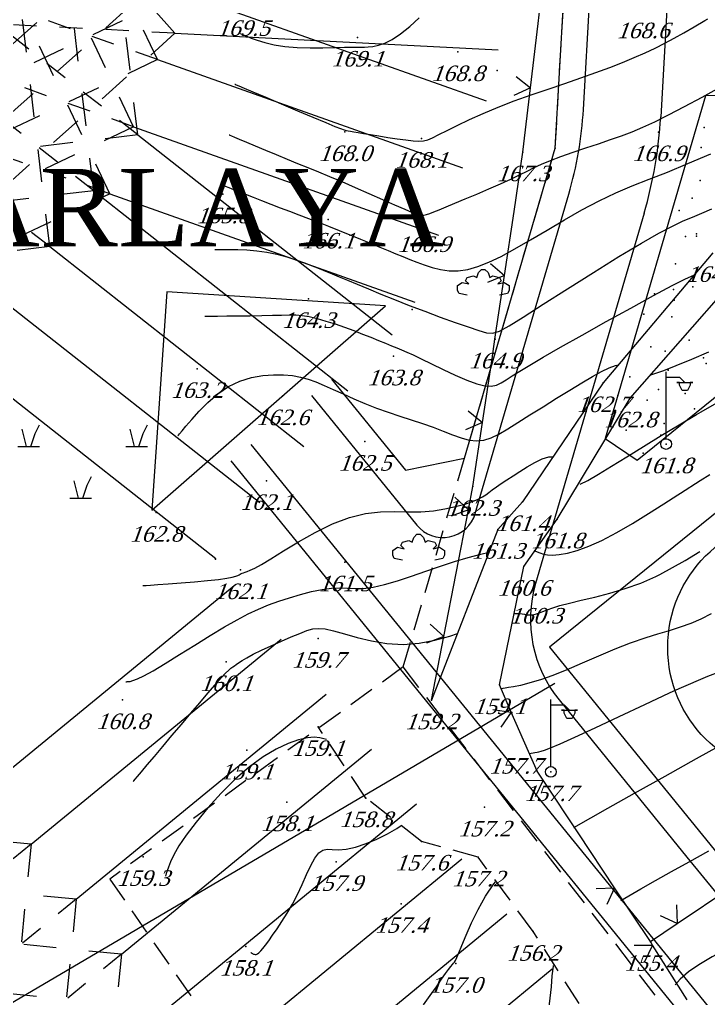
# Model space of a CAD drawing. Header units: millimetres. Extents: x 566284 to 574062, y 4517236 to 4521877.
# Drawn here: x 573543.6 to 573596.8, y 4518164.9 to 4518240.5 of the extents above; entities that cross this region are included whole.
import ezdxf

# ---------------------------------------------------------------- set-up
doc = ezdxf.new("R2010")
doc.units = ezdxf.units.MM
for name, color, linetype in [('ADAKENARI', 7, 'Continuous'), ('SINIR1000', 7, 'Continuous'), ('SM_DAIRE', 7, 'Continuous'), ('TR_PARK', 7, 'Continuous'), ('YAZI', 7, 'Continuous')]:
    doc.layers.add(name, color=color, linetype=linetype)
for name, color, linetype, lineweight in [('CiT', 18, 'Continuous', 0), ('EGRI_10M', 1, 'Continuous', 0), ('EGRI_1M', 18, 'Continuous', 0), ('EGRI_2M', 18, 'Continuous', 0), ('EGRI_5M', 1, 'Continuous', 0), ('EKNOK', 1, 'Continuous', 0), ('KAD_HATTAM', 1, 'Continuous', 0), ('KAD_NOKTA', 1, 'Continuous', 0), ('KALDIRIM', 18, 'Continuous', 0), ('NKOT', 1, 'Continuous', 0), ('NOKTA', 18, 'Continuous', 0), ('SEMBOL', 18, 'Continuous', 0), ('YOL', 18, 'Continuous', 0)]:
    doc.layers.add(name, color=color, linetype=linetype, lineweight=lineweight)
doc.styles.get("Standard").update_dxf_attribs({"font": 'TimesNewRoman.ttf'})

# ---------------------------------------------------------------- blocks, each defined once
blk = doc.blocks.new('6')
at = {"layer": 'SEMBOL', "lineweight": 0}
for p, q in [((0, 0.414), (0, 5.586)), ((0, 5.172), (1.034, 5.172)), ((1.034, 4.759), (0.828, 4.759)), ((0.828, 4.759), (1.448, 4.759)), ((1.034, 5.172), (1.448, 4.759)), ((1.034, 4.552), (1.034, 4.759)), ((1.241, 4.138), (1.034, 4.552)), ((1.448, 4.759), (2.069, 4.759)), ((1.862, 4.552), (1.655, 4.138)), ((2.069, 4.759), (1.862, 4.759)), ((1.862, 4.759), (1.862, 4.552)), ((1.655, 4.138), (1.241, 4.138))]:
    blk.add_line(p, q, dxfattribs=at)
blk.add_circle((0, 0), 0.414, dxfattribs=at)
blk = doc.blocks.new('47')
at = {"layer": 'SEMBOL', "lineweight": 0}
for p, q in [((-3.667, 1.667), (-3.333, 2.333)), ((4.667, 1.667), (5, 2.333)), ((-4.333, 0.667), (-4.667, 2)), ((-4, 0.667), (-3.667, 1.667)), ((4, 0.667), (3.667, 2)), ((4.333, 0.667), (4.667, 1.667)), ((-5, 0.667), (-3.333, 0.667)), ((3.333, 0.667), (5, 0.667)), ((-0.333, -3.333), (-0.667, -2)), ((0.333, -2.333), (0.667, -1.667)), ((0, -3.333), (0.333, -2.333)), ((-1, -3.333), (0.667, -3.333))]:
    blk.add_line(p, q, dxfattribs=at)
blk = doc.blocks.new('56')
at = {"layer": 'SEMBOL', "lineweight": 0}
for p, q in [((-1.375, 0.625), (-1.25, 0.875)), ((-1.25, 0.875), (-0.75, 1)), ((-0.75, 1), (-0.5, 0.875)), ((-0.5, 0.875), (-0.375, 1.25)), ((-0.375, 1.25), (-0.125, 1.5)), ((-0.125, 1.5), (0.125, 1.5)), ((0.125, 1.5), (0.375, 1.25)), ((0.375, 1.25), (0.5, 0.875)), ((0.5, 0.875), (0.75, 1)), ((0.75, 1), (1.25, 0.875)), ((1.25, 0.875), (1.375, 0.625)), ((-2, 0.25), (-1.625, 0.5)), ((-2, -0.125), (-2, 0.25)), ((-1.625, 0.5), (-1.125, 0.375)), ((-1.125, 0.375), (-1.375, 0.625)), ((1.375, 0.625), (1.125, 0.375)), ((1.125, 0.375), (1.625, 0.5)), ((1.625, 0.5), (2, 0.25)), ((2, 0.25), (2, -0.125)), ((-1.875, -0.375), (-2, -0.125)), ((-1.25, -0.5), (-1.875, -0.375)), ((1.875, -0.375), (1.25, -0.5)), ((2, -0.125), (1.875, -0.375))]:
    blk.add_line(p, q, dxfattribs=at)

msp = doc.modelspace()

# ---------------------------------------------------------------- linework, layer by layer
at = {"layer": 'ADAKENARI', "lineweight": 0}
for p, q in [((573585.003, 4518230.584), (573588.112, 4518284.94)), ((573638.839, 4518235.897, 160.989), (573584.572, 4518192.004, 163.475)), ((573615.573, 4518235.198, 171.851), (573596.606, 4518234.629, 0)), ((573596.606, 4518234.629), (573588.853, 4518208.132)), ((573577.992, 4518206.623, 33.527), (573585.003, 4518230.584, 0)), ((573591.336, 4518206.478), (573618.204, 4518228.21, 162.741)), ((573567.716, 4518212.735, 27.899), (573573.433, 4518205.703, 33.527)), ((573588.853, 4518208.132), (573591.336, 4518206.478)), ((573663.912, 4518078.574, 33.383), (573559.957, 4518206.426, 49.396)), ((573573.433, 4518205.703, 33.527), (573577.992, 4518206.623, 27.899)), ((573584.572, 4518192.004, 38.592), (573598.53, 4518174.837, 46.646))]:
    msp.add_line(p, q, dxfattribs=at)
at = {"layer": 'CiT', "lineweight": 0}
for p, q in [((573583.683, 4518240.22), (573584.267, 4518245.186)), ((573583.098, 4518235.254), (573583.683, 4518240.22)), ((573581.975, 4518236.141), (573583.098, 4518235.254)), ((573583.098, 4518235.254), (573581.8, 4518234.652)), ((573582.514, 4518230.288), (573583.098, 4518235.254)), ((573581.828, 4518225.704), (573582.514, 4518230.288)), ((573581.089, 4518220.759), (573581.828, 4518225.704)), ((573579.995, 4518221.681), (573581.089, 4518220.759)), ((573581.089, 4518220.759), (573579.773, 4518220.198)), ((573580.35, 4518215.814), (573581.089, 4518220.759)), ((573580.124, 4518214.314), (573580.35, 4518215.814)), ((573579.383, 4518209.369), (573580.124, 4518214.314)), ((573578.289, 4518210.292), (573579.383, 4518209.369)), ((573579.383, 4518209.369), (573578.066, 4518208.808)), ((573578.641, 4518204.424), (573579.383, 4518209.369)), ((573578.295, 4518202.64), (573578.641, 4518204.424)), ((573577.241, 4518203.609), (573578.295, 4518202.64)), ((573578.295, 4518202.64), (573576.956, 4518202.136)), ((573577.343, 4518197.732), (573578.295, 4518202.64)), ((573576.392, 4518192.823), (573577.343, 4518197.732)), ((573575.338, 4518193.791), (573576.392, 4518192.823)), ((573576.392, 4518192.823), (573575.053, 4518192.319)), ((573575.441, 4518187.914), (573576.392, 4518192.823)), ((573581.611, 4518186.994), (573580.693, 4518189.091)), ((573580.194, 4518187.192), (573581.611, 4518186.994)), ((573581.611, 4518186.994), (573580.796, 4518185.818)), ((573583.617, 4518182.413), (573581.611, 4518186.994)), ((573584.064, 4518181.74), (573583.617, 4518182.413)), ((573582.634, 4518181.69), (573584.064, 4518181.74)), ((573584.064, 4518181.74), (573583.464, 4518180.441)), ((573586.83, 4518177.575), (573584.064, 4518181.74)), ((573589.596, 4518173.409), (573586.83, 4518177.575)), ((573588.166, 4518173.36), (573589.596, 4518173.409)), ((573589.596, 4518173.409), (573588.996, 4518172.11)), ((573592.363, 4518169.244), (573589.596, 4518173.409)), ((573594.433, 4518170.646), (573598.573, 4518173.449)), ((573594.37, 4518172.076), (573594.433, 4518170.646)), ((573594.433, 4518170.646), (573593.128, 4518171.235)), ((573592.363, 4518169.244), (573594.433, 4518170.646)), ((573592.532, 4518168.974), (573592.363, 4518169.244)), ((573591.101, 4518168.961), (573592.532, 4518168.974)), ((573592.532, 4518168.974), (573591.899, 4518167.691)), ((573595.19, 4518164.739), (573592.532, 4518168.974))]:
    msp.add_line(p, q, dxfattribs=at)
for p in [(573582.514, 4518230.288, 167.326), (573582.514, 4518230.288, 167.326), (573580.35, 4518215.814, 164.964), (573580.35, 4518215.814, 164.964), (573578.641, 4518204.424, 162.331), (573578.641, 4518204.424, 162.331), (573580.693, 4518189.091, 159.049), (573575.441, 4518187.914, 159.238), (573583.617, 4518182.413, 157.726), (573583.617, 4518182.413, 157.726), (573592.363, 4518169.244, 155.402), (573592.363, 4518169.244, 155.402), (573592.363, 4518169.244, 155.402)]:
    msp.add_point(p, dxfattribs=at)
at = {"layer": 'EGRI_10M', "lineweight": 0, "elevation": 160}
for points in [[(573581.825, 4518194.604), (573582.212, 4518194.616), (573582.438, 4518194.588), (573582.638, 4518194.55), (573582.822, 4518194.517), (573582.997, 4518194.502), (573583.174, 4518194.508), (573583.359, 4518194.537), (573583.561, 4518194.589), (573583.788, 4518194.667), (573584.053, 4518194.77), (573584.383, 4518194.899), (573584.812, 4518195.05), (573585.372, 4518195.224), (573586.097, 4518195.419), (573587.004, 4518195.635), (573588.059, 4518195.885), (573589.213, 4518196.181), (573590.417, 4518196.538), (573591.621, 4518196.969), (573592.788, 4518197.483), (573593.082, 4518197.635), (573595.044, 4518198.721), (573596.166, 4518199.418)], [(573552.404, 4518181.634), (573552.409, 4518181.64), (573552.444, 4518181.682), (573552.539, 4518181.794), (573552.723, 4518182.013), (573553.028, 4518182.374), (573553.472, 4518182.901), (573554.035, 4518183.568), (573554.684, 4518184.338), (573555.39, 4518185.174), (573556.119, 4518186.039), (573556.843, 4518186.897), (573557.535, 4518187.715), (573558.174, 4518188.464), (573558.734, 4518189.111), (573559.192, 4518189.627), (573559.533, 4518189.992), (573559.778, 4518190.231), (573559.954, 4518190.383), (573560.091, 4518190.483), (573560.216, 4518190.57), (573560.358, 4518190.676), (573560.546, 4518190.811), (573560.81, 4518190.983), (573561.176, 4518191.198), (573561.675, 4518191.462), (573562.32, 4518191.776), (573563.063, 4518192.121), (573563.844, 4518192.469), (573564.599, 4518192.797), (573565.268, 4518193.077), (573565.809, 4518193.287), (573566.271, 4518193.417), (573566.724, 4518193.463), (573567.239, 4518193.418), (573567.884, 4518193.275), (573568.711, 4518193.039), (573569.701, 4518192.758), (573570.813, 4518192.489), (573572.007, 4518192.29), (573573.246, 4518192.218), (573574.49, 4518192.313), (573575.706, 4518192.546), (573576.861, 4518192.868), (573577.446, 4518193.068)]]:
    msp.add_lwpolyline(points, dxfattribs=at)
at = {"layer": 'EGRI_1M', "lineweight": 0}
for points, elevation in [([(573560.682, 4518239.452), (573560.686, 4518239.45), (573560.713, 4518239.439), (573560.787, 4518239.407), (573560.931, 4518239.346), (573561.167, 4518239.246), (573561.517, 4518239.102), (573561.985, 4518238.929), (573562.573, 4518238.751), (573563.282, 4518238.587), (573564.115, 4518238.461), (573565.061, 4518238.387), (573566.063, 4518238.358), (573567.054, 4518238.358), (573567.965, 4518238.373), (573568.726, 4518238.39), (573569.293, 4518238.396), (573569.7, 4518238.396), (573570.009, 4518238.395), (573570.276, 4518238.4), (573570.561, 4518238.419), (573570.913, 4518238.46), (573571.34, 4518238.551), (573571.842, 4518238.722), (573572.416, 4518239.002), (573573.063, 4518239.423), (573573.773, 4518239.998), (573574.505, 4518240.678)], 169), ([(573559.824, 4518231.619), (573559.83, 4518231.617), (573559.873, 4518231.598), (573559.991, 4518231.549), (573560.219, 4518231.452), (573560.596, 4518231.292), (573561.145, 4518231.06), (573561.833, 4518230.769), (573562.616, 4518230.44), (573563.449, 4518230.093), (573564.286, 4518229.748), (573565.094, 4518229.419), (573565.891, 4518229.096), (573566.705, 4518228.765), (573567.568, 4518228.407), (573568.508, 4518228.009), (573569.539, 4518227.561), (573570.609, 4518227.09), (573571.651, 4518226.628), (573572.597, 4518226.21), (573573.379, 4518225.868), (573573.951, 4518225.629), (573574.347, 4518225.484), (573574.625, 4518225.419), (573574.841, 4518225.417), (573575.05, 4518225.463), (573575.304, 4518225.546), (573575.629, 4518225.667), (573576.047, 4518225.834), (573576.578, 4518226.053), (573577.243, 4518226.331), (573578.05, 4518226.668), (573578.949, 4518227.047), (573579.879, 4518227.445), (573580.778, 4518227.839), (573581.582, 4518228.206), (573582.25, 4518228.53), (573582.826, 4518228.819), (573583.372, 4518229.091), (573583.953, 4518229.36), (573584.631, 4518229.642), (573585.45, 4518229.949), (573586.378, 4518230.275), (573587.361, 4518230.608), (573588.347, 4518230.939), (573589.283, 4518231.256), (573590.135, 4518231.556), (573590.946, 4518231.865), (573591.778, 4518232.214), (573592.695, 4518232.636), (573593.758, 4518233.164), (573595.004, 4518233.815), (573596.361, 4518234.546), (573597.522, 4518235.183)], 167), ([(573592.382, 4518213.072), (573593.39, 4518213.397), (573594.356, 4518213.787), (573595.546, 4518214.287), (573596.873, 4518214.855)], 163), ([(573555.854, 4518208.348), (573555.859, 4518208.354), (573555.894, 4518208.396), (573555.988, 4518208.509), (573556.171, 4518208.73), (573556.473, 4518209.094), (573556.916, 4518209.619), (573557.486, 4518210.256), (573558.164, 4518210.936), (573558.929, 4518211.591), (573559.76, 4518212.154), (573560.635, 4518212.571), (573561.527, 4518212.849), (573562.407, 4518213.011), (573563.247, 4518213.078), (573564.018, 4518213.072), (573564.702, 4518213.011), (573565.323, 4518212.899), (573565.915, 4518212.736), (573566.512, 4518212.52), (573567.15, 4518212.253), (573567.854, 4518211.936), (573568.621, 4518211.585), (573569.44, 4518211.215), (573570.298, 4518210.846), (573571.184, 4518210.494), (573572.086, 4518210.171), (573572.99, 4518209.873), (573573.881, 4518209.589), (573574.746, 4518209.308), (573575.569, 4518209.021), (573576.338, 4518208.723), (573577.056, 4518208.437), (573577.726, 4518208.194), (573578.353, 4518208.023), (573578.941, 4518207.954), (573579.5, 4518208.01), (573580.061, 4518208.189), (573580.66, 4518208.482), (573581.336, 4518208.883), (573582.125, 4518209.382), (573583.047, 4518209.966), (573584.062, 4518210.603), (573585.109, 4518211.255), (573586.132, 4518211.887), (573587.072, 4518212.46), (573587.883, 4518212.943), (573588.573, 4518213.329), (573589.161, 4518213.615), (573589.667, 4518213.798), (573589.88, 4518213.836)], 163), ([(573583.357, 4518199.491), (573583.822, 4518199.304), (573584.087, 4518199.213), (573584.403, 4518199.15), (573584.802, 4518199.128), (573585.314, 4518199.163), (573585.947, 4518199.275), (573586.705, 4518199.482), (573587.592, 4518199.807), (573588.612, 4518200.267), (573589.759, 4518200.872), (573590.98, 4518201.58), (573592.214, 4518202.336), (573593.399, 4518203.087), (573594.472, 4518203.778), (573594.673, 4518203.908), (573596.199, 4518204.887), (573596.954, 4518205.362)], 161), ([(573551.83, 4518189.339), (573551.832, 4518189.339), (573551.842, 4518189.34), (573551.87, 4518189.342), (573551.924, 4518189.346), (573552.014, 4518189.353), (573552.152, 4518189.368), (573552.375, 4518189.423), (573552.72, 4518189.554), (573553.229, 4518189.798), (573553.94, 4518190.19), (573554.874, 4518190.75), (573555.971, 4518191.432), (573557.152, 4518192.173), (573558.337, 4518192.911), (573559.448, 4518193.581), (573560.425, 4518194.136), (573561.291, 4518194.587), (573562.087, 4518194.958), (573562.858, 4518195.274), (573563.644, 4518195.56), (573564.476, 4518195.834), (573565.333, 4518196.088), (573566.183, 4518196.305), (573566.993, 4518196.47), (573567.729, 4518196.566), (573568.374, 4518196.587), (573568.964, 4518196.564), (573569.552, 4518196.54), (573570.191, 4518196.554), (573570.932, 4518196.649), (573571.814, 4518196.853), (573572.812, 4518197.147), (573573.891, 4518197.501), (573575.012, 4518197.885), (573576.138, 4518198.268), (573577.234, 4518198.622), (573578.279, 4518198.938), (573579.255, 4518199.206), (573579.896, 4518199.36)], 161), ([(573597.048, 4518194.598), (573596.248, 4518194.177), (573595.47, 4518193.833), (573594.668, 4518193.545), (573593.817, 4518193.282), (573592.9, 4518193.012), (573591.998, 4518192.732), (573590.805, 4518192.321), (573589.605, 4518191.848), (573588.344, 4518191.314), (573587.078, 4518190.765), (573585.861, 4518190.245), (573584.748, 4518189.798), (573583.951, 4518189.516), (573582.973, 4518189.216), (573582.309, 4518189.052), (573581.784, 4518188.948), (573581.393, 4518188.883), (573581.126, 4518188.84), (573580.96, 4518188.814), (573580.868, 4518188.799), (573580.824, 4518188.793)], 159), ([(573567.343, 4518184.873), (573566.826, 4518185.005), (573566.386, 4518185.041), (573565.853, 4518184.992), (573565.176, 4518184.835), (573564.365, 4518184.551), (573563.444, 4518184.123), (573562.438, 4518183.531), (573561.373, 4518182.758), (573560.277, 4518181.802), (573559.193, 4518180.721), (573558.171, 4518179.591), (573557.257, 4518178.486), (573556.5, 4518177.482), (573555.934, 4518176.638), (573555.538, 4518175.954), (573555.277, 4518175.415), (573555.116, 4518175.004), (573555.019, 4518174.707), (573554.958, 4518174.508), (573554.921, 4518174.387), (573554.902, 4518174.325), (573554.895, 4518174.302), (573554.894, 4518174.299)], 159), ([(573586.432, 4518178.055), (573589.071, 4518179.568), (573591.139, 4518180.732), (573593.491, 4518182.046), (573595.907, 4518183.39), (573597.656, 4518184.36)], 157), ([(573574.82, 4518164.363), (573575.351, 4518165.078), (573575.824, 4518165.754), (573576.222, 4518166.335), (573576.532, 4518166.778), (573576.765, 4518167.097), (573576.935, 4518167.318), (573577.058, 4518167.469), (573577.147, 4518167.574), (573577.22, 4518167.667), (573577.298, 4518167.796), (573577.405, 4518168.016), (573577.564, 4518168.38), (573577.8, 4518168.942), (573578.129, 4518169.734), (573578.548, 4518170.692), (573579.048, 4518171.731), (573579.62, 4518172.765), (573580.255, 4518173.709), (573580.384, 4518173.857)], 157)]:
    msp.add_lwpolyline(points, dxfattribs=dict(at, elevation=elevation))
at = {"layer": 'EGRI_2M', "lineweight": 0}
for points, elevation in [([(573560.253, 4518235.536), (573560.264, 4518235.531), (573560.343, 4518235.498), (573560.556, 4518235.407), (573560.97, 4518235.231), (573561.654, 4518234.942), (573562.64, 4518234.524), (573563.829, 4518234.02), (573565.088, 4518233.488), (573566.281, 4518232.985), (573567.277, 4518232.567), (573567.977, 4518232.277), (573568.422, 4518232.1), (573568.689, 4518232.004), (573568.856, 4518231.958), (573569, 4518231.933), (573569.187, 4518231.902), (573569.44, 4518231.86), (573569.774, 4518231.803), (573570.2, 4518231.731), (573570.732, 4518231.642), (573571.373, 4518231.537), (573572.077, 4518231.424), (573572.793, 4518231.317), (573573.464, 4518231.225), (573574.036, 4518231.16), (573574.476, 4518231.135), (573574.828, 4518231.16), (573575.157, 4518231.245), (573575.528, 4518231.4), (573576.007, 4518231.638), (573576.645, 4518231.962), (573577.439, 4518232.357), (573578.372, 4518232.804), (573579.428, 4518233.28), (573580.59, 4518233.767), (573581.839, 4518234.245), (573583.14, 4518234.712), (573584.458, 4518235.165), (573585.755, 4518235.604), (573586.995, 4518236.028), (573588.149, 4518236.436), (573589.214, 4518236.83), (573590.199, 4518237.213), (573591.107, 4518237.589), (573591.946, 4518237.958), (573592.725, 4518238.326), (573593.466, 4518238.701), (573594.196, 4518239.093), (573594.941, 4518239.512), (573595.728, 4518239.967), (573596.571, 4518240.464), (573596.796, 4518240.598)], 168), ([(573559.395, 4518227.703), (573559.396, 4518227.703), (573559.402, 4518227.7), (573559.419, 4518227.693), (573559.452, 4518227.679), (573559.507, 4518227.656), (573559.591, 4518227.62), (573559.721, 4518227.566), (573559.915, 4518227.487), (573560.193, 4518227.375), (573560.574, 4518227.224), (573561.069, 4518227.029), (573561.66, 4518226.797), (573562.321, 4518226.54), (573563.027, 4518226.266), (573563.753, 4518225.987), (573564.478, 4518225.71), (573565.206, 4518225.433), (573565.944, 4518225.15), (573566.702, 4518224.858), (573567.488, 4518224.551), (573568.304, 4518224.227), (573569.133, 4518223.894), (573569.95, 4518223.563), (573570.731, 4518223.243), (573571.453, 4518222.945), (573572.098, 4518222.677), (573572.684, 4518222.434), (573573.232, 4518222.208), (573573.768, 4518221.991), (573574.315, 4518221.777), (573574.891, 4518221.562), (573575.501, 4518221.365), (573576.143, 4518221.21), (573576.814, 4518221.118), (573577.515, 4518221.115), (573578.247, 4518221.22), (573579.029, 4518221.438), (573579.883, 4518221.773), (573580.83, 4518222.227), (573581.893, 4518222.802), (573583.084, 4518223.492), (573584.371, 4518224.257), (573585.713, 4518225.051), (573587.069, 4518225.823), (573588.399, 4518226.527), (573589.677, 4518227.13), (573590.944, 4518227.667), (573592.258, 4518228.19), (573593.676, 4518228.748), (573595.256, 4518229.394), (573597.025, 4518230.158)], 166), ([(573557.935, 4518217.608), (573557.943, 4518217.608), (573557.998, 4518217.608), (573558.149, 4518217.609), (573558.441, 4518217.611), (573558.923, 4518217.614), (573559.622, 4518217.619), (573560.476, 4518217.626), (573561.406, 4518217.636), (573562.331, 4518217.65), (573563.171, 4518217.668), (573563.865, 4518217.689), (573564.444, 4518217.703), (573564.958, 4518217.695), (573565.458, 4518217.653), (573565.995, 4518217.564), (573566.608, 4518217.42), (573567.283, 4518217.227), (573567.997, 4518216.999), (573568.725, 4518216.748), (573569.442, 4518216.485), (573570.127, 4518216.222), (573570.769, 4518215.967), (573571.36, 4518215.726), (573571.892, 4518215.507), (573572.357, 4518215.316), (573572.759, 4518215.155), (573573.137, 4518215.001), (573573.546, 4518214.827), (573574.035, 4518214.605), (573574.659, 4518214.308), (573575.446, 4518213.921), (573576.344, 4518213.483), (573577.278, 4518213.043), (573578.174, 4518212.652), (573578.958, 4518212.363), (573579.575, 4518212.212), (573580.058, 4518212.191), (573580.457, 4518212.278), (573580.825, 4518212.452), (573581.213, 4518212.692), (573581.676, 4518212.983), (573582.269, 4518213.349), (573583.053, 4518213.819), (573584.084, 4518214.424), (573585.423, 4518215.193), (573587.088, 4518216.137), (573588.951, 4518217.181), (573590.843, 4518218.232), (573592.597, 4518219.193), (573594.044, 4518219.971), (573595.062, 4518220.494), (573595.709, 4518220.78), (573595.729, 4518220.785)], 164), ([(573586.934, 4518204.612), (573587.522, 4518204.907), (573588.338, 4518205.378), (573589.355, 4518205.997), (573590.529, 4518206.725), (573591.819, 4518207.527), (573593.181, 4518208.365), (573594.571, 4518209.202), (573595.932, 4518210.007), (573596.27, 4518210.205), (573598.337, 4518211.4)], 162), ([(573553.154, 4518196.77), (573553.163, 4518196.771), (573553.227, 4518196.775), (573553.402, 4518196.788), (573553.742, 4518196.813), (573554.303, 4518196.853), (573555.112, 4518196.913), (573556.092, 4518196.987), (573557.136, 4518197.072), (573558.14, 4518197.162), (573558.997, 4518197.252), (573559.627, 4518197.338), (573560.053, 4518197.419), (573560.323, 4518197.493), (573560.485, 4518197.558), (573560.585, 4518197.614), (573560.667, 4518197.66), (573560.744, 4518197.699), (573560.827, 4518197.735), (573560.923, 4518197.77), (573561.041, 4518197.808), (573561.197, 4518197.859), (573561.429, 4518197.953), (573561.783, 4518198.125), (573562.305, 4518198.412), (573563.041, 4518198.848), (573564.016, 4518199.451), (573565.181, 4518200.156), (573566.465, 4518200.879), (573567.798, 4518201.537), (573569.111, 4518202.045), (573570.348, 4518202.345), (573571.507, 4518202.476), (573572.599, 4518202.5), (573573.636, 4518202.482), (573574.63, 4518202.485), (573575.587, 4518202.559), (573576.488, 4518202.697), (573577.308, 4518202.876), (573578.023, 4518203.075), (573578.608, 4518203.274), (573579.05, 4518203.455), (573579.382, 4518203.624), (573579.645, 4518203.793), (573579.885, 4518203.971), (573580.144, 4518204.171), (573580.459, 4518204.4), (573580.834, 4518204.659), (573581.264, 4518204.948), (573581.746, 4518205.264), (573582.276, 4518205.605), (573582.846, 4518205.964), (573583.431, 4518206.301), (573583.999, 4518206.571), (573584.52, 4518206.727), (573584.834, 4518206.725)], 162), ([(573583.013, 4518183.791), (573583.433, 4518183.856), (573583.6, 4518183.89), (573583.75, 4518183.922), (573583.916, 4518183.96), (573584.181, 4518184.044), (573584.64, 4518184.222), (573585.387, 4518184.543), (573586.519, 4518185.056), (573588.084, 4518185.784), (573589.948, 4518186.659), (573591.928, 4518187.586), (573593.843, 4518188.472), (573594.589, 4518188.808), (573596.799, 4518189.77), (573597.741, 4518190.139)], 158), ([(573561.491, 4518168.411), (573561.491, 4518168.411), (573561.493, 4518168.41), (573561.497, 4518168.407), (573561.506, 4518168.401), (573561.521, 4518168.39), (573561.542, 4518168.375), (573561.571, 4518168.357), (573561.606, 4518168.335), (573561.648, 4518168.311), (573561.697, 4518168.286), (573561.753, 4518168.262), (573561.819, 4518168.25), (573561.899, 4518168.258), (573561.995, 4518168.299), (573562.113, 4518168.383), (573562.254, 4518168.52), (573562.425, 4518168.717), (573562.631, 4518168.981), (573562.878, 4518169.316), (573563.172, 4518169.731), (573563.515, 4518170.228), (573563.893, 4518170.801), (573564.292, 4518171.44), (573564.695, 4518172.137), (573565.085, 4518172.882), (573565.45, 4518173.659), (573565.793, 4518174.422), (573566.118, 4518175.12), (573566.431, 4518175.701), (573566.738, 4518176.114), (573567.048, 4518176.325), (573567.386, 4518176.388), (573567.78, 4518176.372), (573568.26, 4518176.35), (573568.854, 4518176.394), (573569.576, 4518176.557), (573570.386, 4518176.828), (573571.225, 4518177.177), (573572.04, 4518177.575), (573572.774, 4518177.991), (573573.11, 4518178.218)], 158), ([(573590.077, 4518172.413), (573591.63, 4518173.322), (573592.764, 4518173.968), (573594, 4518174.661), (573595.362, 4518175.419), (573596.876, 4518176.258)], 156), ([(573584.503, 4518164.021), (573584.623, 4518164.878), (573584.705, 4518165.75), (573584.777, 4518166.588), (573584.869, 4518167.346), (573584.88, 4518167.394)], 156)]:
    msp.add_lwpolyline(points, dxfattribs=dict(at, elevation=elevation))
at = {"layer": 'EGRI_5M', "lineweight": 0}
for points, elevation in [([(573558.693, 4518222.761), (573558.698, 4518222.761), (573558.737, 4518222.761), (573558.84, 4518222.762), (573559.043, 4518222.763), (573559.376, 4518222.765), (573559.862, 4518222.766), (573560.477, 4518222.757), (573561.184, 4518222.726), (573561.948, 4518222.66), (573562.733, 4518222.549), (573563.508, 4518222.386), (573564.257, 4518222.181), (573564.968, 4518221.952), (573565.629, 4518221.716), (573566.229, 4518221.488), (573566.764, 4518221.279), (573567.266, 4518221.079), (573567.772, 4518220.874), (573568.323, 4518220.646), (573568.957, 4518220.38), (573569.705, 4518220.065), (573570.565, 4518219.704), (573571.528, 4518219.307), (573572.583, 4518218.882), (573573.72, 4518218.436), (573574.92, 4518217.981), (573576.125, 4518217.536), (573577.268, 4518217.125), (573578.283, 4518216.768), (573579.101, 4518216.489), (573579.694, 4518216.314), (573580.179, 4518216.286), (573580.711, 4518216.449), (573581.446, 4518216.85), (573582.537, 4518217.536), (573584.083, 4518218.524), (573585.954, 4518219.715), (573587.965, 4518220.984), (573589.929, 4518222.204), (573591.659, 4518223.249), (573593.018, 4518224.025), (573594.06, 4518224.571), (573594.89, 4518224.962), (573595.611, 4518225.268), (573596.325, 4518225.563), (573597.111, 4518225.9)], 165), ([(573625.072, 4518182.901), (573623.423, 4518182.045), (573621.698, 4518181.157), (573619.945, 4518180.258), (573618.21, 4518179.366), (573616.541, 4518178.501), (573614.964, 4518177.674), (573613.431, 4518176.859), (573611.871, 4518176.023), (573610.216, 4518175.132), (573608.394, 4518174.151), (573606.37, 4518173.064), (573604.238, 4518171.92), (573602.123, 4518170.784), (573600.154, 4518169.721), (573598.456, 4518168.798), (573597.122, 4518168.057), (573596.1, 4518167.448), (573595.307, 4518166.898), (573594.657, 4518166.335), (573594.274, 4518165.915)], 155)]:
    msp.add_lwpolyline(points, dxfattribs=dict(at, elevation=elevation))
at = {"layer": 'EKNOK', "lineweight": 0}
msp.add_line((573584.976, 4518189.192, 156.615), (573512.362, 4518146.478, 39.031), dxfattribs=at)
for p in [(573569.725, 4518239.157, 169.11), (573577.471, 4518238.027, 168.83), (573568.76, 4518231.847, 167.98), (573574.664, 4518231.337, 168.06), (573559.322, 4518227.037, 165.83), (573567.449, 4518225.087, 166.14), (573574.856, 4518224.817, 166.91), (573565.931, 4518218.947, 164.25), (573572.517, 4518214.507, 163.8), (573557.337, 4518213.537, 163.21), (573563.931, 4518211.427, 162.59), (573570.292, 4518207.907, 162.53), (573562.689, 4518204.877, 162.15), (573554.16, 4518202.417, 162.76), (573560.688, 4518197.977, 162.09), (573568.758, 4518198.587, 161.52), (573566.686, 4518192.677, 159.68), (573559.584, 4518190.867, 160.08), (573551.579, 4518187.927, 160.81), (573566.686, 4518185.855, 159.066), (573561.171, 4518184.037, 159.11), (573564.275, 4518180.037, 158.13), (573570.372, 4518180.347, 158.78), (573574.68, 4518176.997, 157.65), (573553.168, 4518175.807, 159.25), (573568.07, 4518175.417, 157.93), (573579.056, 4518175.767, 157.23), (573573.106, 4518172.177, 157.45), (573583.295, 4518170.017, 156.23), (573561.109, 4518168.867, 158.1), (573577.314, 4518167.547, 156.99)]:
    msp.add_point(p, dxfattribs=at)
at = {"layer": 'KAD_HATTAM', "lineweight": 0}
for p, q in [((573585.517, 4518239.569), (573585.631, 4518241.566)), ((573585.346, 4518236.574), (573585.46, 4518238.571)), ((573585.175, 4518233.579), (573585.289, 4518235.576)), ((573585.003, 4518230.584), (573585.117, 4518232.581)), ((573584.222, 4518227.914), (573584.784, 4518229.833)), ((573583.379, 4518225.034), (573583.941, 4518226.954)), ((573582.537, 4518222.155), (573583.098, 4518224.075)), ((573581.694, 4518219.276), (573582.256, 4518221.195)), ((573580.852, 4518216.396), (573581.413, 4518218.316)), ((573580.009, 4518213.517), (573580.571, 4518215.437)), ((573579.167, 4518210.638), (573579.728, 4518212.557)), ((573578.324, 4518207.759), (573578.886, 4518209.678)), ((573577.481, 4518204.879), (573578.043, 4518206.799)), ((573576.639, 4518202), (573577.201, 4518203.92)), ((573575.796, 4518199.121), (573576.358, 4518201.04)), ((573574.954, 4518196.242), (573575.515, 4518198.161)), ((573574.111, 4518193.362), (573574.673, 4518195.282)), ((573573.269, 4518190.483), (573573.83, 4518192.403)), ((573573.269, 4518190.483), (573571.648, 4518189.311)), ((573574.479, 4518188.905), (573573.269, 4518190.483)), ((573570.837, 4518188.726), (573569.217, 4518187.554)), ((573576.304, 4518186.524), (573575.087, 4518188.111)), ((573568.406, 4518186.968), (573566.786, 4518185.796)), ((573565.975, 4518185.21), (573564.354, 4518184.038)), ((573578.129, 4518184.144), (573576.913, 4518185.731)), ((573563.544, 4518183.452), (573561.923, 4518182.281)), ((573579.955, 4518181.763), (573578.738, 4518183.35)), ((573561.113, 4518181.695), (573559.492, 4518180.523)), ((573581.78, 4518179.382), (573580.563, 4518180.969)), ((573558.682, 4518179.937), (573557.061, 4518178.765)), ((573583.606, 4518177.001), (573582.389, 4518178.588)), ((573556.251, 4518178.179), (573554.63, 4518177.008)), ((573553.819, 4518176.422), (573552.199, 4518175.25)), ((573585.431, 4518174.621), (573584.214, 4518176.208)), ((573551.388, 4518174.664), (573550.581, 4518174.08)), ((573550.581, 4518174.08), (573551.722, 4518172.438)), ((573587.256, 4518172.24), (573586.039, 4518173.827)), ((573552.292, 4518171.616), (573553.434, 4518169.974)), ((573589.082, 4518169.859), (573587.865, 4518171.446)), ((573554.004, 4518169.153), (573555.145, 4518167.51)), ((573590.907, 4518167.478), (573589.69, 4518169.065)), ((573555.716, 4518166.689), (573556.857, 4518165.046)), ((573592.733, 4518165.098), (573591.516, 4518166.685))]:
    msp.add_line(p, q, dxfattribs=at)
at = {"layer": 'KAD_NOKTA', "lineweight": 0}
for p in [(573585.003, 4518230.584), (573573.269, 4518190.483)]:
    msp.add_point(p, dxfattribs=at)
at = {"layer": 'KALDIRIM', "lineweight": 0}
for p, q in [((573596.181, 4518285.924), (573593.155, 4518233.009)), ((573587.178, 4518233.583), (573590.129, 4518285.186)), ((573578.827, 4518202.356), (573586.047, 4518227.029)), ((573591.871, 4518225.567), (573583.488, 4518196.922)), ((573566.164, 4518211.473, 27.899), (573574.316, 4518201.447, 46.646)), ((573666.469, 4518078.599, 33.229), (573561.509, 4518207.688, 49.396)), ((573585.3, 4518187.938, 27.899), (573595.183, 4518175.783, 46.646)), ((573595.183, 4518175.783, 27.899), (573671.109, 4518082.403, 46.646))]:
    msp.add_line(p, q, dxfattribs=at)
for centre, radius, start, end in [((573557.935, 4518235.255), 29.291, 343.68906, 356.72679), ((573559.949, 4518234.908), 33.26, 343.68906, 356.72679), ((573576.333, 4518203.086), 2.599, 219.11401, 343.68906), ((573592.945, 4518194.154), 9.854, 163.68906, 219.11401)]:
    msp.add_arc(centre, radius, start, end, dxfattribs=at)
at = {"layer": 'NOKTA', "lineweight": 0}
for p in [(573592.983, 4518231.841, 166.861), (573582.514, 4518230.288, 167.306), (573580.353, 4518215.816, 164.944), (573588.702, 4518212.436, 162.723), (573590.799, 4518211.26, 162.763), (573593.573, 4518207.711, 161.826), (573578.637, 4518204.421, 162.31), (573582.473, 4518203.24, 161.354), (573585.164, 4518201.906, 161.761), (573580.576, 4518201.104, 161.334), (573582.576, 4518198.242, 160.564), (573583.523, 4518196.091, 160.292), (573580.693, 4518189.087, 159.059), (573575.44, 4518187.913, 159.248), (573583.619, 4518182.408, 157.735), (573584.662, 4518182.365, 157.678), (573579.542, 4518179.63, 157.235), (573592.363, 4518169.239, 155.411)]:
    msp.add_point(p, dxfattribs=at)
at = {"layer": 'SINIR1000', "lineweight": 0}
for p, q in [((573556.118, 4518242.618), (573579.674, 4518234.242)), ((573552.158, 4518241.59), (573550.283, 4518239.898)), ((573555.626, 4518239.481), (573553.934, 4518241.356)), ((573544.156, 4518238.023), (573543.858, 4518240.53)), ((573547.546, 4518239.828), (573545.863, 4518240.427)), ((573551.557, 4518240.449), (573549.276, 4518239.365)), ((573544.941, 4518240.315), (573543.066, 4518238.624)), ((573544.926, 4518240.03), (573543.143, 4518240.122)), ((573548.493, 4518239.847), (573546.709, 4518239.939)), ((573548.155, 4518237.329), (573547.857, 4518239.837)), ((573552.059, 4518239.664), (573550.276, 4518239.756)), ((573554.276, 4518237.435), (573553.191, 4518239.716)), ((573555.626, 4518239.481), (573553.843, 4518239.573)), ((573544.333, 4518238.247), (573542.93, 4518239.352)), ((573550.265, 4518236.815), (573549.18, 4518239.096)), ((573550.911, 4518238.632), (573549.228, 4518239.23)), ((573552.154, 4518236.635), (573551.856, 4518239.143)), ((573555.626, 4518239.481), (573553.751, 4518237.789)), ((573555.626, 4518239.481), (573580.593, 4518238.201)), ((573546.995, 4518238.28), (573544.715, 4518237.196)), ((573546.253, 4518236.194), (573545.169, 4518238.475)), ((573548.409, 4518238.207), (573546.534, 4518236.515)), ((573554.276, 4518237.435), (573551.995, 4518236.351)), ((573554.276, 4518237.435), (573552.593, 4518238.034)), ((573554.276, 4518237.435), (573577.831, 4518229.06)), ((573547.139, 4518236.038), (573545.736, 4518237.143)), ((573551.877, 4518236.098), (573550.002, 4518234.406)), ((573545.703, 4518234.646), (573544.021, 4518235.244)), ((573544.753, 4518233.007), (573544.455, 4518235.515)), ((573549.714, 4518235.267), (573547.434, 4518234.183)), ((573544.659, 4518234.823), (573542.784, 4518233.131)), ((573548.752, 4518232.314), (573548.454, 4518234.821)), ((573549.945, 4518233.829), (573548.542, 4518234.934)), ((573552.433, 4518232.253), (573551.349, 4518234.534)), ((573548.422, 4518231.633), (573547.338, 4518233.913)), ((573549.068, 4518233.45), (573547.386, 4518234.048)), ((573552.752, 4518231.62), (573552.453, 4518234.127)), ((573543.737, 4518231.717), (573542.334, 4518232.821)), ((573545.153, 4518233.098), (573542.872, 4518232.014)), ((573552.433, 4518232.253), (573550.751, 4518232.851)), ((573548.127, 4518232.714), (573546.252, 4518231.022)), ((573552.433, 4518232.253), (573550.152, 4518231.169)), ((573552.752, 4518231.62), (573551.348, 4518232.724)), ((573552.433, 4518232.253), (573575.989, 4518223.878)), ((573552.752, 4518231.62), (573550.244, 4518231.321)), ((573552.752, 4518231.62), (573572.395, 4518216.156)), ((573545.35, 4518227.992), (573545.052, 4518230.5)), ((573546.543, 4518229.507), (573545.14, 4518230.612)), ((573547.736, 4518231.023), (573545.228, 4518230.724)), ((573543.861, 4518229.464), (573542.178, 4518230.062)), ((573547.872, 4518230.085), (573545.591, 4518229)), ((573549.349, 4518227.298), (573549.051, 4518229.806)), ((573544.377, 4518229.33), (573542.502, 4518227.638)), ((573550.591, 4518227.071), (573549.506, 4518229.352)), ((573547.226, 4518228.268), (573545.543, 4518228.866)), ((573549.349, 4518227.298), (573547.946, 4518228.403)), ((573550.591, 4518227.071), (573548.908, 4518227.669)), ((573549.349, 4518227.298), (573546.842, 4518227)), ((573550.591, 4518227.071), (573548.31, 4518225.987)), ((573549.349, 4518227.298), (573568.993, 4518211.834)), ((573550.591, 4518227.071), (573574.146, 4518218.696)), ((573544.334, 4518226.701), (573541.826, 4518226.403)), ((573545.947, 4518222.977), (573545.649, 4518225.484)), ((573546.029, 4518224.902), (573543.748, 4518223.818)), ((573545.947, 4518222.977), (573544.544, 4518224.081)), ((573545.947, 4518222.977), (573543.44, 4518222.678)), ((573545.947, 4518222.977), (573565.591, 4518207.513)), ((573542.545, 4518218.655), (573562.189, 4518203.191)), ((573539.143, 4518214.334), (573558.787, 4518198.87)), ((573541.014, 4518181.024), (573560.335, 4518196.889)), ((573544.504, 4518176.774), (573563.825, 4518192.638)), ((573547.994, 4518172.523), (573567.316, 4518188.388)), ((573551.485, 4518168.272), (573570.806, 4518184.137)), ((573554.975, 4518164.022), (573574.296, 4518179.887)), ((573544.504, 4518176.774), (573541.991, 4518177.02)), ((573544.504, 4518176.774), (573543.124, 4518175.64)), ((573544.504, 4518176.774), (573544.257, 4518174.26)), ((573558.465, 4518159.771), (573577.786, 4518175.636)), ((573547.994, 4518172.523), (573545.481, 4518172.77)), ((573547.994, 4518172.523), (573546.614, 4518171.39)), ((573547.994, 4518172.523), (573547.748, 4518170.01)), ((573544.01, 4518171.747), (573543.764, 4518169.234)), ((573561.956, 4518155.52), (573581.277, 4518171.385)), ((573545.234, 4518170.257), (573543.854, 4518169.123)), ((573546.458, 4518168.766), (573543.945, 4518169.013)), ((573551.485, 4518168.272), (573548.971, 4518168.519)), ((573551.485, 4518168.272), (573550.105, 4518167.139)), ((573551.485, 4518168.272), (573551.238, 4518165.759)), ((573547.501, 4518167.496), (573547.254, 4518164.983)), ((573565.446, 4518151.27), (573584.767, 4518167.135)), ((573548.725, 4518166.006), (573547.344, 4518164.873)), ((573544.922, 4518165.009), (573542.409, 4518165.256))]:
    msp.add_line(p, q, dxfattribs=at)
for p in [(573580.511, 4518236.598, 42.775), (573580.511, 4518236.598, 42.775), (573573.941, 4518218.12, 44.898), (573573.941, 4518218.12, 44.898), (573558.749, 4518198.821, 57.839), (573558.749, 4518198.821, 57.839)]:
    msp.add_point(p, dxfattribs=at)
at = {"layer": 'SM_DAIRE', "lineweight": 0}
msp.add_circle((573603.694, 4518191.991), 10, dxfattribs=at)
at = {"layer": 'TR_PARK', "lineweight": 0}
for p in [(573596.503, 4518232.197), (573596.503, 4518232.197), (573596.28, 4518230.653), (573596.212, 4518228.084), (573596.212, 4518228.084), (573595.585, 4518226.714), (573594.59, 4518225.767), (573594.59, 4518225.767), (573595.064, 4518223.759), (573595.915, 4518223.78), (573595.915, 4518223.78), (573595.922, 4518223.971), (573595.922, 4518223.971), (573594.3, 4518221.654), (573594.3, 4518221.654), (573592.678, 4518219.337), (573592.678, 4518219.337), (573594.137, 4518219.677), (573595.632, 4518219.858), (573595.632, 4518219.858), (573594.196, 4518218.835), (573591.839, 4518217.748), (573591.839, 4518217.748), (573594.01, 4518217.541), (573594.01, 4518217.541), (573595.342, 4518215.745), (573595.342, 4518215.745), (573592.387, 4518215.224), (573592.387, 4518215.224), (573593.502, 4518214.896), (573596.456, 4518214.375), (573596.674, 4518213.949), (573596.674, 4518213.949), (573593.72, 4518213.428), (573593.72, 4518213.428), (573590.765, 4518212.907), (573590.765, 4518212.907), (573594.929, 4518212.509), (573594.929, 4518212.509), (573592.981, 4518211.942), (573595.052, 4518211.632), (573595.052, 4518211.632), (573589.853, 4518211.478), (573592.097, 4518211.111), (573592.097, 4518211.111), (573595.761, 4518210.436), (573593.429, 4518209.316), (573593.429, 4518209.316), (573590.475, 4518208.795), (573590.475, 4518208.795), (573593.151, 4518208.406), (573591.807, 4518206.999), (573591.807, 4518206.999)]:
    msp.add_point(p, dxfattribs=at)
at = {"layer": 'YAZI', "lineweight": 0}
for p, q in [((573555.001, 4518219.476), (573553.829, 4518202.593)), ((573571.891, 4518218.397), (573555.001, 4518219.476)), ((573553.829, 4518202.593), (573571.891, 4518218.397))]:
    msp.add_line(p, q, dxfattribs=at)
at = {"layer": 'YOL', "lineweight": 0}
for p, q in [((573597.177, 4518222.505, 164.222), (573588.705, 4518212.439, 162.743)), ((573590.798, 4518211.259, 162.783), (573598.844, 4518220.461, 164.253)), ((573588.705, 4518212.439, 162.743), (573582.473, 4518203.239, 161.374)), ((573585.164, 4518201.906, 161.781), (573590.798, 4518211.259, 162.783)), ((573582.473, 4518203.239, 161.374), (573580.576, 4518201.107, 161.324)), ((573582.573, 4518198.249, 160.555), (573585.164, 4518201.906, 161.781)), ((573580.576, 4518201.107, 161.324), (573575.441, 4518187.914, 159.238)), ((573580.693, 4518189.091, 159.049), (573582.573, 4518198.249, 160.555)), ((573567.034, 4518185.335), (573566.686, 4518185.855)), ((573568.703, 4518182.842), (573567.59, 4518184.504)), ((573570.371, 4518180.348), (573569.259, 4518182.011)), ((573572.311, 4518178.84), (573570.732, 4518180.067)), ((573574.679, 4518176.998), (573573.1, 4518178.226)), ((573576.168, 4518176.579), (573574.679, 4518176.998)), ((573579.056, 4518175.767), (573577.13, 4518176.308)), ((573579.732, 4518174.85), (573579.056, 4518175.767)), ((573581.514, 4518172.437), (573580.326, 4518174.046)), ((573583.295, 4518170.023), (573582.107, 4518171.632)), ((573583.626, 4518169.504), (573583.295, 4518170.023)), ((573585.242, 4518166.977), (573584.165, 4518168.662)), ((573586.857, 4518164.449), (573585.78, 4518166.134))]:
    msp.add_line(p, q, dxfattribs=at)

# ---------------------------------------------------------------- block references
at = {"layer": 'SEMBOL', "lineweight": 0}
for name, p in [('56', (573579.446, 4518219.718, 164.147)), ('6', (573593.571, 4518207.715, 161.816)), ('47', (573548.498, 4518206.863, 63.127)), ('56', (573574.446, 4518199.245, 82.069)), ('6', (573584.662, 4518182.368, 157.669))]:
    msp.add_blockref(name, p, dxfattribs=at)

# ---------------------------------------------------------------- texts
at = {"layer": 'NKOT', "lineweight": 0, "oblique": 20}
for s, p in [('169.5', (573558.854, 4518239.276)), ('168.6', (573589.731, 4518239.092)), ('169.1', (573567.669, 4518236.906)), ('168.8', (573575.415, 4518235.776)), ('168.0', (573566.704, 4518229.596)), ('166.9', (573590.927, 4518229.59)), ('168.1', (573572.608, 4518229.086)), ('167.3', (573580.458, 4518228.037)), ('165.8', (573557.266, 4518224.786)), ('166.1', (573565.393, 4518222.836)), ('166.9', (573572.8, 4518222.566)), ('164.2', (573595.122, 4518220.254)), ('164.3', (573563.875, 4518216.696)), ('164.9', (573578.297, 4518213.565)), ('163.8', (573570.461, 4518212.256)), ('163.2', (573555.281, 4518211.286)), ('162.7', (573586.646, 4518210.185)), ('162.6', (573561.875, 4518209.176)), ('162.8', (573588.743, 4518209.009)), ('162.5', (573568.236, 4518205.656)), ('161.8', (573591.517, 4518205.46)), ('162.1', (573560.633, 4518202.626)), ('162.3', (573576.581, 4518202.17)), ('161.4', (573580.417, 4518200.989)), ('162.8', (573552.104, 4518200.166)), ('161.8', (573583.108, 4518199.655)), ('161.3', (573578.52, 4518198.853)), ('161.5', (573566.702, 4518196.336)), ('160.6', (573580.52, 4518195.991)), ('162.1', (573558.632, 4518195.726)), ('160.3', (573581.467, 4518193.84)), ('159.7', (573564.63, 4518190.426)), ('160.1', (573557.528, 4518188.616)), ('159.1', (573578.637, 4518186.836)), ('160.8', (573549.523, 4518185.676)), ('159.2', (573573.384, 4518185.662)), ('159.1', (573564.63, 4518183.604)), ('159.1', (573559.115, 4518181.786)), ('157.7', (573579.87, 4518182.233)), ('157.7', (573582.606, 4518180.114)), ('158.8', (573568.316, 4518178.096)), ('158.1', (573562.219, 4518177.786)), ('157.2', (573577.486, 4518177.379)), ('157.6', (573572.624, 4518174.746)), ('159.3', (573551.112, 4518173.556)), ('157.2', (573577, 4518173.516)), ('157.9', (573566.014, 4518173.166)), ('157.4', (573571.05, 4518169.926)), ('156.2', (573581.239, 4518167.766)), ('158.1', (573559.053, 4518166.616)), ('155.4', (573590.307, 4518166.988)), ('157.0', (573575.258, 4518165.296))]:
    msp.add_text(s, height=1.2, dxfattribs=at).set_placement(p)
at = {"layer": 'YAZI', "lineweight": 0}
msp.add_text('TARLAYA', height=6, dxfattribs=at).set_placement((573533.098, 4518222.991))

doc.saveas('drawing.dxf')
